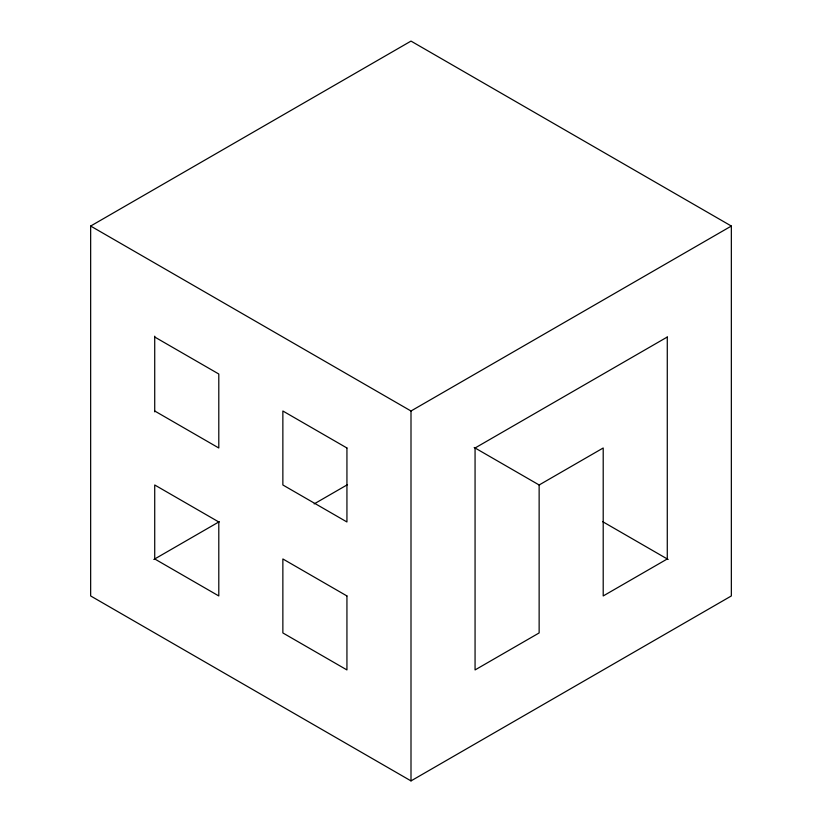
<?xml version="1.0" encoding="UTF-8"?>
<svg xmlns="http://www.w3.org/2000/svg" width="822" height="822" viewBox="0 0 822 822"><rect width="100%" height="100%" fill="white"/><g stroke="black" fill="none" stroke-linecap="round" stroke-linejoin="round"><path stroke-width="1.23" d="M90.656 226.05L411 41.1L731.344 226.05L731.344 595.95L411 780.9L90.656 595.95L90.656 226.05L411 411L731.344 226.05M153.837 559.474L219.238 521.713M314.158 503.907L347.49 484.661M474.181 447.476L539.581 485.237M602.762 521.713L668.163 559.474M154.721 337.02L218.796 374.01L218.796 447.99L154.721 411M411 411L411 780.9M154.721 336.167L154.721 411.853M667.279 337.02L475.065 447.99L475.065 669.93L539.14 632.94L539.14 484.98L603.204 447.99L603.204 595.95L667.279 558.96L667.279 337.02M346.935 447.99L282.86 411L282.86 484.98L346.935 521.97L346.935 447.99M218.796 521.97L154.721 484.98L154.721 558.96L218.796 595.95L218.796 521.97M346.935 595.95L282.86 558.96L282.86 632.94L346.935 669.93L346.935 595.95"/></g></svg>
